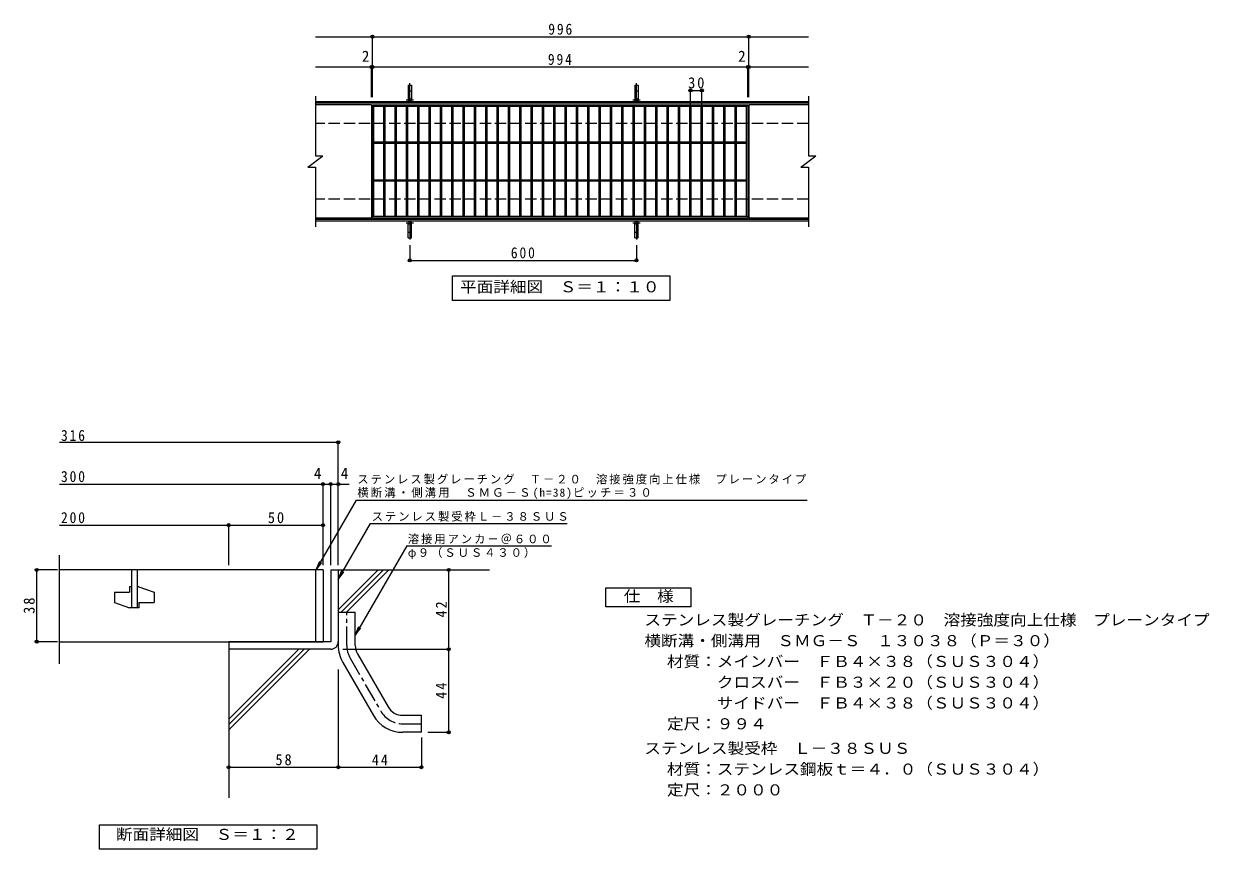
# Model space of a CAD drawing. Units: millimetres, scale not verified, with parts at other scales. Extents: x -276 to 431, y -643 to 222.
# Drawn here: x -276 to 352, y -215 to 222 of the extents above; entities that cross this region are included whole.
import ezdxf
from ezdxf.enums import TextEntityAlignment as Align

# ---------------------------------------------------------------- set-up
doc = ezdxf.new("R2010")
doc.units = ezdxf.units.MM
doc.header["$LTSCALE"] = 2
doc.header["$PDMODE"] = 32
doc.header["$PDSIZE"] = 1.6
doc.linetypes.add('CHAIN1', pattern=[8, 5, -1, 1, -1])
doc.linetypes.add('DASHED3', pattern=[4, 3, -1])
for name, color, linetype, lineweight in [('C-1', 2, 'Continuous', 9), ('C-2', 3, 'Continuous', 9), ('C-4', 7, 'Continuous', 9), ('C-5', 7, 'Continuous', 9), ('C-A', 3, 'Continuous', 9), ('D-1', 2, 'Continuous', 9), ('D-2', 3, 'Continuous', 9), ('D-4', 7, 'Continuous', 9), ('D-5', 7, 'Continuous', 9), ('D-6', 6, 'Continuous', 9), ('F-5_F-5ﾚｲﾔ', 2, 'Continuous', 9)]:
    doc.layers.add(name, color=color, linetype=linetype, lineweight=lineweight)
doc.styles.add('ＭＳ ゴシック', font='')
doc.styles.get('ＭＳ ゴシック').set_extended_font_data('MS Gothic')

msp = doc.modelspace()

# ---------------------------------------------------------------- linework, layer by layer
at = {"layer": 'C-1'}
for p, q in [((139.751, 180.372), (-121.249, 180.372)), ((139.751, 179.572), (-121.249, 179.572)), ((139.751, 117.972), (-121.249, 117.972)), ((139.751, 117.172), (-121.249, 117.172))]:
    msp.add_line(p, q, dxfattribs=at)
at = {"layer": 'C-1', "linetype": 'DASHED3'}
for p, q in [((139.751, 168.772), (-121.249, 168.772)), ((139.751, 128.772), (-121.249, 128.772))]:
    msp.add_line(p, q, dxfattribs=at)
at = {"layer": 'C-2'}
for p, q in [((-121.249, 183.372), (-121.249, 151.772)), ((139.751, 183.372), (139.751, 151.772)), ((-91.449, 178.772), (-121.249, 178.772)), ((-91.449, 178.772), (-91.449, 118.772)), ((-91.049, 177.972), (107.751, 177.972)), ((-90.249, 119.572), (-90.249, 177.972)), ((-85.049, 119.572), (-85.049, 177.972)), ((-84.249, 119.572), (-84.249, 177.972)), ((-79.049, 119.572), (-79.049, 177.972)), ((-78.249, 119.572), (-78.249, 177.972)), ((-73.049, 119.572), (-73.049, 177.972)), ((-72.249, 119.572), (-72.249, 177.972)), ((-67.049, 119.572), (-67.049, 177.972)), ((-66.249, 119.572), (-66.249, 177.972)), ((-61.049, 119.572), (-61.049, 177.972)), ((-60.249, 119.572), (-60.249, 177.972)), ((-55.049, 119.572), (-55.049, 177.972)), ((-54.249, 119.572), (-54.249, 177.972)), ((-49.049, 119.572), (-49.049, 177.972)), ((-48.249, 119.572), (-48.249, 177.972)), ((-43.049, 119.572), (-43.049, 177.972)), ((-42.249, 119.572), (-42.249, 177.972)), ((-37.049, 119.572), (-37.049, 177.972)), ((-36.249, 119.572), (-36.249, 177.972)), ((-31.049, 119.572), (-31.049, 177.972)), ((-30.249, 119.572), (-30.249, 177.972)), ((-25.049, 119.572), (-25.049, 177.972)), ((-24.249, 119.572), (-24.249, 177.972)), ((-19.049, 119.572), (-19.049, 177.972)), ((-18.249, 119.572), (-18.249, 177.972)), ((-13.049, 119.572), (-13.049, 177.972)), ((-12.249, 119.572), (-12.249, 177.972)), ((-7.049, 119.572), (-7.049, 177.972)), ((-6.249, 119.572), (-6.249, 177.972)), ((-1.049, 119.572), (-1.049, 177.972)), ((-0.249, 119.572), (-0.249, 177.972)), ((4.951, 119.572), (4.951, 177.972)), ((5.751, 119.572), (5.751, 177.972)), ((10.951, 119.572), (10.951, 177.972)), ((11.751, 119.572), (11.751, 177.972)), ((16.951, 119.572), (16.951, 177.972)), ((17.751, 119.572), (17.751, 177.972)), ((22.951, 119.572), (22.951, 177.972)), ((23.751, 119.572), (23.751, 177.972)), ((28.951, 119.572), (28.951, 177.972)), ((29.751, 119.572), (29.751, 177.972)), ((34.951, 119.572), (34.951, 177.972)), ((35.751, 119.572), (35.751, 177.972)), ((40.951, 119.572), (40.951, 177.972)), ((41.751, 119.572), (41.751, 177.972)), ((46.951, 119.572), (46.951, 177.972)), ((47.751, 119.572), (47.751, 177.972)), ((52.951, 119.572), (52.951, 177.972)), ((53.751, 119.572), (53.751, 177.972)), ((58.951, 119.572), (58.951, 177.972)), ((59.751, 119.572), (59.751, 177.972)), ((64.951, 119.572), (64.951, 177.972)), ((65.751, 119.572), (65.751, 177.972)), ((70.951, 119.572), (70.951, 177.972)), ((71.751, 119.572), (71.751, 177.972)), ((76.951, 119.572), (76.951, 177.972)), ((77.751, 119.572), (77.751, 177.972)), ((82.951, 119.572), (82.951, 177.972)), ((83.751, 119.572), (83.751, 177.972)), ((88.951, 119.572), (88.951, 177.972)), ((89.751, 119.572), (89.751, 177.972)), ((94.951, 119.572), (94.951, 177.972)), ((95.751, 119.572), (95.751, 177.972)), ((100.951, 119.572), (100.951, 177.972)), ((101.752, 119.572), (101.752, 177.972)), ((106.951, 119.572), (106.951, 177.972)), ((107.751, 178.772), (107.751, 118.772)), ((108.151, 178.772), (108.151, 118.772)), ((139.751, 178.772), (108.151, 178.772)), ((-90.249, 159.072), (-85.049, 159.072)), ((-90.249, 158.472), (-85.049, 158.472)), ((-84.249, 159.072), (-79.049, 159.072)), ((-84.249, 158.472), (-79.049, 158.472)), ((-78.249, 159.072), (-73.049, 159.072)), ((-78.249, 158.472), (-73.049, 158.472)), ((-72.249, 159.072), (-67.049, 159.072)), ((-72.249, 158.472), (-67.049, 158.472)), ((-66.249, 159.072), (-61.049, 159.072)), ((-66.249, 158.472), (-61.049, 158.472)), ((-60.249, 159.072), (-55.049, 159.072)), ((-60.249, 158.472), (-55.049, 158.472)), ((-54.249, 159.072), (-49.049, 159.072)), ((-54.249, 158.472), (-49.049, 158.472)), ((-48.249, 159.072), (-43.049, 159.072)), ((-48.249, 158.472), (-43.049, 158.472)), ((-42.249, 159.072), (-37.049, 159.072)), ((-42.249, 158.472), (-37.049, 158.472)), ((-36.249, 159.072), (-31.049, 159.072)), ((-36.249, 158.472), (-31.049, 158.472)), ((-30.249, 159.072), (-25.049, 159.072)), ((-30.249, 158.472), (-25.049, 158.472)), ((-24.249, 159.072), (-19.049, 159.072)), ((-24.249, 158.472), (-19.049, 158.472)), ((-18.249, 159.072), (-13.049, 159.072)), ((-18.249, 158.472), (-13.049, 158.472)), ((-12.249, 159.072), (-7.049, 159.072)), ((-12.249, 158.472), (-7.049, 158.472)), ((-6.249, 159.072), (-1.049, 159.072)), ((-6.249, 158.472), (-1.049, 158.472)), ((-0.249, 159.072), (4.951, 159.072)), ((-0.249, 158.472), (4.951, 158.472)), ((5.751, 159.072), (10.951, 159.072)), ((5.751, 158.472), (10.951, 158.472)), ((11.751, 159.072), (16.951, 159.072)), ((11.751, 158.472), (16.951, 158.472)), ((17.751, 159.072), (22.951, 159.072)), ((17.751, 158.472), (22.951, 158.472)), ((23.751, 159.072), (28.951, 159.072)), ((23.751, 158.472), (28.951, 158.472)), ((29.751, 159.072), (34.951, 159.072)), ((29.751, 158.472), (34.951, 158.472)), ((35.751, 159.072), (40.951, 159.072)), ((35.751, 158.472), (40.951, 158.472)), ((41.751, 159.072), (46.951, 159.072)), ((41.751, 158.472), (46.951, 158.472)), ((47.751, 159.072), (52.951, 159.072)), ((47.751, 158.472), (52.951, 158.472)), ((53.751, 159.072), (58.951, 159.072)), ((53.751, 158.472), (58.951, 158.472)), ((59.751, 159.072), (64.951, 159.072)), ((59.751, 158.472), (64.951, 158.472)), ((65.751, 159.072), (70.951, 159.072)), ((65.751, 158.472), (70.951, 158.472)), ((71.751, 159.072), (76.951, 159.072)), ((71.751, 158.472), (76.951, 158.472)), ((77.751, 159.072), (82.951, 159.072)), ((77.751, 158.472), (82.951, 158.472)), ((83.751, 159.072), (88.951, 159.072)), ((83.751, 158.472), (88.951, 158.472)), ((89.751, 159.072), (94.951, 159.072)), ((89.751, 158.472), (94.951, 158.472)), ((95.751, 159.072), (100.951, 159.072)), ((95.751, 158.472), (100.951, 158.472)), ((101.752, 159.072), (106.951, 159.072)), ((101.752, 158.472), (106.951, 158.472)), ((-125.249, 145.772), (-117.248, 151.772)), ((-121.249, 151.772), (-117.248, 151.772)), ((135.751, 145.772), (143.751, 151.772)), ((139.751, 151.772), (143.751, 151.772)), ((-125.249, 145.772), (-121.249, 145.772)), ((-121.249, 145.772), (-121.249, 114.172)), ((135.751, 145.772), (139.751, 145.772)), ((139.751, 145.772), (139.751, 114.172)), ((-90.249, 139.072), (-85.049, 139.072)), ((-90.249, 138.472), (-85.049, 138.472)), ((-84.249, 139.072), (-79.049, 139.072)), ((-84.249, 138.472), (-79.049, 138.472)), ((-78.249, 139.072), (-73.049, 139.072)), ((-78.249, 138.472), (-73.049, 138.472)), ((-72.249, 139.072), (-67.049, 139.072)), ((-72.249, 138.472), (-67.049, 138.472)), ((-66.249, 139.072), (-61.049, 139.072)), ((-66.249, 138.472), (-61.049, 138.472)), ((-60.249, 139.072), (-55.049, 139.072)), ((-60.249, 138.472), (-55.049, 138.472)), ((-54.249, 139.072), (-49.049, 139.072)), ((-54.249, 138.472), (-49.049, 138.472)), ((-48.249, 139.072), (-43.049, 139.072)), ((-48.249, 138.472), (-43.049, 138.472)), ((-42.249, 139.072), (-37.049, 139.072)), ((-42.249, 138.472), (-37.049, 138.472)), ((-36.249, 139.072), (-31.049, 139.072)), ((-36.249, 138.472), (-31.049, 138.472)), ((-30.249, 139.072), (-25.049, 139.072)), ((-30.249, 138.472), (-25.049, 138.472)), ((-24.249, 139.072), (-19.049, 139.072)), ((-24.249, 138.472), (-19.049, 138.472)), ((-18.249, 139.072), (-13.049, 139.072)), ((-18.249, 138.472), (-13.049, 138.472)), ((-12.249, 139.072), (-7.049, 139.072)), ((-12.249, 138.472), (-7.049, 138.472)), ((-6.249, 139.072), (-1.049, 139.072)), ((-6.249, 138.472), (-1.049, 138.472)), ((-0.249, 139.072), (4.951, 139.072)), ((-0.249, 138.472), (4.951, 138.472)), ((5.751, 139.072), (10.951, 139.072)), ((5.751, 138.472), (10.951, 138.472)), ((11.751, 139.072), (16.951, 139.072)), ((11.751, 138.472), (16.951, 138.472)), ((17.751, 139.072), (22.951, 139.072)), ((17.751, 138.472), (22.951, 138.472)), ((23.751, 139.072), (28.951, 139.072)), ((23.751, 138.472), (28.951, 138.472)), ((29.751, 139.072), (34.951, 139.072)), ((29.751, 138.472), (34.951, 138.472)), ((35.751, 139.072), (40.951, 139.072)), ((35.751, 138.472), (40.951, 138.472)), ((41.751, 139.072), (46.951, 139.072)), ((41.751, 138.472), (46.951, 138.472)), ((47.751, 139.072), (52.951, 139.072)), ((47.751, 138.472), (52.951, 138.472)), ((53.751, 139.072), (58.951, 139.072)), ((53.751, 138.472), (58.951, 138.472)), ((59.751, 139.072), (64.951, 139.072)), ((59.751, 138.472), (64.951, 138.472)), ((65.751, 139.072), (70.951, 139.072)), ((65.751, 138.472), (70.951, 138.472)), ((71.751, 139.072), (76.951, 139.072)), ((71.751, 138.472), (76.951, 138.472)), ((77.751, 139.072), (82.951, 139.072)), ((77.751, 138.472), (82.951, 138.472)), ((83.751, 139.072), (88.951, 139.072)), ((83.751, 138.472), (88.951, 138.472)), ((89.751, 139.072), (94.951, 139.072)), ((89.751, 138.472), (94.951, 138.472)), ((95.751, 139.072), (100.951, 139.072)), ((95.751, 138.472), (100.951, 138.472)), ((101.752, 139.072), (106.951, 139.072)), ((101.752, 138.472), (106.951, 138.472)), ((107.751, 119.572), (-91.049, 119.572)), ((-91.449, 118.772), (-121.249, 118.772)), ((107.751, 118.772), (-91.049, 118.772)), ((139.751, 118.772), (108.151, 118.772))]:
    msp.add_line(p, q, dxfattribs=at)
msp.add_lwpolyline([(-91.049, 118.772), (-91.049, 178.772), (107.751, 178.772)], dxfattribs=at)
at = {"layer": 'C-4'}
for p, q in [((-121.249, 214.772), (139.751, 214.772)), ((-91.049, 182.772), (-91.049, 215.372)), ((108.151, 182.772), (108.151, 215.372)), ((-121.249, 198.772), (139.751, 198.772)), ((-91.449, 182.772), (-91.449, 199.372)), ((107.751, 182.772), (107.751, 199.372)), ((77.351, 177.172), (77.351, 186.973)), ((77.351, 186.373), (83.351, 186.373)), ((83.351, 177.172), (83.351, 186.973)), ((-71.249, 104.429), (-71.249, 95.772)), ((48.751, 104.429), (48.751, 95.772)), ((-71.249, 96.372), (48.751, 96.372))]:
    msp.add_line(p, q, dxfattribs=at)
for p in [(-91.049, 214.772), (108.151, 214.772), (-91.449, 198.772), (-91.049, 198.772), (107.751, 198.772), (108.151, 198.772), (77.351, 186.373), (83.351, 186.373), (-71.249, 96.372), (48.751, 96.372)]:
    msp.add_point(p, dxfattribs=at)
at = {"layer": 'C-5'}
msp.add_lwpolyline([(-48.649, 75.172), (-48.649, 88.172), (66.351, 88.172), (66.351, 75.172)], close=True, dxfattribs=at)
at = {"layer": 'C-A'}
for p, q in [((-72.149, 189.172), (-70.349, 189.172)), ((-72.149, 189.172), (-72.149, 181.272)), ((-70.349, 189.172), (-70.349, 181.272)), ((47.851, 189.172), (49.651, 189.172)), ((47.851, 189.172), (47.851, 181.272)), ((49.651, 189.172), (49.651, 181.272)), ((-72.149, 186.172), (-70.349, 186.172)), ((47.851, 186.172), (49.651, 186.172)), ((-72.149, 108.372), (-72.149, 116.272)), ((-70.349, 108.372), (-70.349, 116.272)), ((47.851, 108.372), (47.851, 116.272)), ((49.651, 108.372), (49.651, 116.272)), ((-72.149, 111.372), (-70.349, 111.372)), ((-72.149, 108.372), (-70.349, 108.372)), ((47.851, 111.372), (49.651, 111.372)), ((47.851, 108.372), (49.651, 108.372))]:
    msp.add_line(p, q, dxfattribs=at)
at = {"layer": 'C-A', "linetype": 'CHAIN1'}
for p, q in [((-71.249, 180.372), (-71.249, 190.172)), ((48.751, 180.372), (48.751, 190.172)), ((-73.149, 181.272), (-69.349, 181.272)), ((46.851, 181.272), (50.651, 181.272)), ((-73.149, 116.272), (-69.349, 116.272)), ((-71.249, 117.172), (-71.249, 107.372)), ((46.851, 116.272), (50.651, 116.272)), ((48.751, 117.172), (48.751, 107.372))]:
    msp.add_line(p, q, dxfattribs=at)
at = {"layer": 'C-A'}
for centre in [(-71.249, 181.272), (48.751, 181.272), (-71.249, 116.272), (48.751, 116.272)]:
    msp.add_circle(centre, 0.9, dxfattribs=at)
at = {"layer": 'D-1'}
for p, q in [((-113.128, -67.53), (-109.128, -67.53)), ((-113.128, -67.53), (-113.128, -105.53)), ((-109.128, -67.53), (-109.128, -105.53)), ((-109.128, -89.93), (-100.128, -89.93)), ((-109.128, -89.93), (-109.128, -107.516)), ((-100.128, -107.516), (-100.128, -89.93)), ((-167.128, -105.53), (-167.128, -109.53)), ((-113.128, -105.53), (-167.128, -105.53)), ((-113.128, -109.53), (-167.128, -109.53)), ((-98.92, -112.02), (-82.727, -140.034)), ((-106.712, -116.524), (-90.519, -144.538)), ((-74.935, -144.53), (-65.128, -144.53)), ((-65.128, -153.53), (-65.128, -144.53)), ((-65.128, -153.53), (-74.935, -153.53))]:
    msp.add_line(p, q, dxfattribs=at)
at = {"layer": 'D-1', "linetype": 'CHAIN1'}
for p, q in [((-104.628, -107.516), (-104.628, -89.93)), ((-102.816, -114.272), (-86.623, -142.286)), ((-74.935, -149.03), (-65.128, -149.03))]:
    msp.add_line(p, q, dxfattribs=at)
at = {"layer": 'D-1'}
for centre, radius, start, end in [((-113.128, -105.53), 4, 270, 0), ((-91.128, -107.516), 18, 180, 210.02951), ((-91.128, -107.516), 9, 180, 210.02946), ((-74.935, -135.53), 9, 210.02954, 270), ((-74.935, -135.53), 18, 210.02951, 270)]:
    msp.add_arc(centre, radius, start, end, dxfattribs=at)
at = {"layer": 'D-1', "linetype": 'CHAIN1'}
for centre, start, end in [((-91.128, -107.516), 180, 210.02954), ((-74.935, -135.53), 210.0296, 270)]:
    msp.add_arc(centre, 13.5, start, end, dxfattribs=at)
at = {"layer": 'D-2'}
for p, q in [((-256.661, -117.291), (-256.661, -59.791)), ((-117.128, -67.53), (-256.661, -67.53)), ((-218.628, -67.53), (-218.628, -87.53)), ((-215.628, -67.53), (-215.628, -87.53)), ((-121.128, -67.53), (-121.128, -105.53)), ((-117.128, -67.53), (-117.128, -105.53)), ((-227.628, -79.28), (-227.628, -84.78)), ((-227.628, -79.28), (-219.628, -79.28)), ((-219.628, -76.53), (-219.628, -79.28)), ((-218.628, -76.53), (-219.628, -76.53)), ((-214.628, -76.53), (-215.628, -76.53)), ((-214.628, -76.53), (-206.628, -79.28)), ((-206.628, -79.28), (-206.628, -84.78)), ((-227.628, -84.78), (-219.628, -87.53)), ((-214.628, -87.53), (-219.628, -87.53)), ((-214.628, -84.78), (-214.628, -87.53)), ((-214.628, -84.78), (-206.628, -84.78)), ((-256.661, -105.53), (-117.128, -105.53))]:
    msp.add_line(p, q, dxfattribs=at)
at = {"layer": 'D-4'}
for p, q in [((-256.662, 0.043), (-109.128, 0.043)), ((-109.128, -64.939), (-109.128, 0.643)), ((-256.662, -22.096), (-117.128, -22.096)), ((-117.128, -64.939), (-117.128, -21.496)), ((-117.128, -22.096), (-114.128, -22.096)), ((-114.128, -22.096), (-103.254, -22.096)), ((-113.128, -64.939), (-113.128, -21.496)), ((-256.662, -43.846), (-167.128, -43.846)), ((-167.128, -64.939), (-167.128, -43.246)), ((-167.128, -43.846), (-117.128, -43.846)), ((-257.731, -67.53), (-269.342, -67.53)), ((-268.742, -105.53), (-268.742, -67.53)), ((-50.667, -109.53), (-50.667, -67.53)), ((-257.731, -105.53), (-269.342, -105.53)), ((-106.626, -109.53), (-50.067, -109.53)), ((-50.667, -153.53), (-50.667, -109.53)), ((-109.128, -120.292), (-109.128, -172.612)), ((-65.128, -156.271), (-65.128, -172.612)), ((-61.7, -153.53), (-50.067, -153.53))]:
    msp.add_line(p, q, dxfattribs=at)
msp.add_lwpolyline([(-167.128, -172.012), (-109.128, -172.012), (-65.128, -172.012)], dxfattribs=at)
for p in [(-109.128, 0.043), (-117.128, -22.096), (-113.128, -22.096), (-109.128, -22.096), (-167.128, -43.846), (-117.128, -43.846), (-268.742, -67.53), (-50.667, -67.53), (-268.742, -105.53), (-50.667, -109.53), (-50.667, -153.53), (-167.128, -172.012), (-109.128, -172.012), (-65.128, -172.012)]:
    msp.add_point(p, dxfattribs=at)
at = {"layer": 'D-5'}
for p, q in [((-120.788, -67.53), (-99.503, -30.663)), ((-99.503, -30.663), (139.09, -30.663)), ((-109.128, -72.53), (-92.046, -42.944)), ((-92.046, -42.944), (12.041, -42.944)), ((-72.854, -54.861), (-100.128, -102.102)), ((-72.854, -54.861), (3.778, -54.861)), ((-120.788, -67.53), (-118.875, -62.911)), ((-120.788, -67.53), (-117.744, -63.564)), ((-109.128, -72.53), (-107.214, -67.911)), ((-109.128, -72.53), (-106.084, -68.563)), ((-100.128, -102.102), (-98.215, -97.482)), ((-100.128, -102.102), (-97.084, -98.135))]:
    msp.add_line(p, q, dxfattribs=at)
msp.add_lwpolyline([(-235.527, -215.46), (-235.527, -202.46), (-120.527, -202.46), (-120.527, -215.46)], close=True, dxfattribs=at)
at = {"layer": 'D-6'}
for p, q in [((-109.128, -67.53), (-29.128, -67.53)), ((-109.128, -88.6), (-88.058, -67.53)), ((-107.63, -89.93), (-85.229, -67.53)), ((-104.802, -89.93), (-82.401, -67.53)), ((-167.128, -109.53), (-167.128, -188.288)), ((-167.128, -146.6), (-130.058, -109.53)), ((-167.128, -149.428), (-127.23, -109.53)), ((-167.128, -152.256), (-124.402, -109.53))]:
    msp.add_line(p, q, dxfattribs=at)
at = {"layer": 'F-5_F-5ﾚｲﾔ', "color": 7}
msp.add_lwpolyline([(32.519, -87.11), (32.519, -77.11), (77.519, -77.11), (77.519, -87.11)], close=True, dxfattribs=at)

# ---------------------------------------------------------------- texts
at = {"layer": 'C-4', "color": 2, "style": 'ＭＳ ゴシック'}
for p in [(-96.641, 199.772), (102.559, 199.772)]:
    msp.add_text('2', height=5.865, rotation=0.001, dxfattribs=at).set_placement(p, align=Align.BOTTOM_LEFT)
at = {"layer": 'C-4', "color": 2, "char_height": 5.865, "attachment_point": 7, "style": 'ＭＳ ゴシック'}
for s, insert in [('\\T1.27;\\W0.9;996', (2.051, 215.772)), ('\\T1.27;\\W0.9;994', (1.851, 199.772)), ('\\T1.27;\\W0.95;30', (76.101, 187.372)), ('\\T1.27;\\W0.9;600', (-17.749, 97.372))]:
    msp.add_mtext(s, dxfattribs=dict(at, insert=insert))
at = {"layer": 'C-5', "color": 2, "style": 'ＭＳ ゴシック', "width": 1.1}
msp.add_text('平面詳細図\u3000Ｓ＝１：１０', height=5.865, dxfattribs=at).set_placement((-44.649, 77.672), align=Align.BOTTOM_LEFT)
at = {"layer": 'D-4', "color": 2, "style": 'ＭＳ ゴシック'}
for p in [(-121.996, -21.096), (-107.806, -21.096)]:
    msp.add_text('4', height=5.865, dxfattribs=at).set_placement(p, align=Align.BOTTOM_LEFT)
at = {"layer": 'D-4', "color": 2, "char_height": 5.865, "attachment_point": 7, "style": 'ＭＳ ゴシック'}
for s, insert in [('\\T1.27;\\W0.9;316', (-255.903, 0.654)), ('\\T1.27;\\W0.9;300', (-255.903, -21.096)), ('\\T1.27;\\W0.9;200', (-255.903, -42.846)), ('\\T1.27;\\W0.95;50', (-146.378, -42.846)), ('\\T1.27;\\W0.95;58', (-142.378, -171.012)), ('\\T1.27;\\W0.95;44', (-91.378, -171.012))]:
    msp.add_mtext(s, dxfattribs=dict(at, insert=insert))
at = {"layer": 'D-4', "color": 2, "char_height": 5.865, "attachment_point": 7, "rotation": 90, "style": 'ＭＳ ゴシック'}
for s, insert in [('\\T1.27;\\W0.95;38', (-269.742, -90.78)), ('\\T1.27;\\W0.95;42', (-51.667, -92.78)), ('\\T1.27;\\W0.95;44', (-51.667, -135.78))]:
    msp.add_mtext(s, dxfattribs=dict(at, insert=insert))
at = {"layer": 'D-5', "color": 2, "style": 'ＭＳ ゴシック', "width": 1.1}
msp.add_text('断面詳細図\u3000Ｓ＝１：２', height=5.865, dxfattribs=at).set_placement((-226.842, -212.265), align=Align.BOTTOM_LEFT)
at = {"layer": 'D-5', "char_height": 4.399, "attachment_point": 7, "style": 'ＭＳ ゴシック'}
for s, insert in [('\\T1.17;ステンレス製グレーチング\u3000Ｔ－２０\u3000溶接強度向上仕様\u3000プレーンタイプ', (-99.022, -22.296)), ('\\T1.19;横断溝・側溝用\u3000ＳＭＧ－Ｓ(h=38)ピッチ＝３０', (-99.022, -29.959)), ('\\T1.17;ステンレス製受枠Ｌ－３８ＳＵＳ', (-91.423, -41.992)), ('\\T1.17;溶接用アンカ－＠６００', (-72.317, -53.929)), ('\\T1.17;φ９（ＳＵＳ４３０）', (-72.317, -61.793))]:
    msp.add_mtext(s, dxfattribs=dict(at, insert=insert))
at = {"layer": 'F-5_F-5ﾚｲﾔ', "style": 'ＭＳ ゴシック', "width": 1.1}
for s, p in [('仕\u3000様', (42.019, -86.11)), ('ステンレス製グレーチング\u3000Ｔ－２０\u3000溶接強度向上仕様\u3000プレーンタイプ', (52.937, -98.694)), ('横断溝・側溝用\u3000ＳＭＧ－Ｓ\u3000１３０３８（Ｐ＝３０）', (52.937, -109.694)), ('材質：メインバー\u3000ＦＢ４×３８（ＳＵＳ３０４）', (64.88, -120.694)), ('\u3000\u3000\u3000クロスバー\u3000ＦＢ３×２０（ＳＵＳ３０４）', (64.88, -131.694)), ('\u3000\u3000\u3000サイドバー\u3000ＦＢ４×３８（ＳＵＳ３０４）', (64.88, -142.694)), ('定尺：９９４', (64.88, -153.694)), ('ステンレス製受枠\u3000Ｌ－３８ＳＵＳ', (52.937, -166.694)), ('材質：ステンレス鋼板ｔ＝４．０（ＳＵＳ３０４）', (64.88, -177.694)), ('定尺：２０００', (64.88, -188.694))]:
    msp.add_text(s, height=5.865, dxfattribs=at).set_placement(p, align=Align.BOTTOM_LEFT)

doc.saveas('drawing.dxf')
